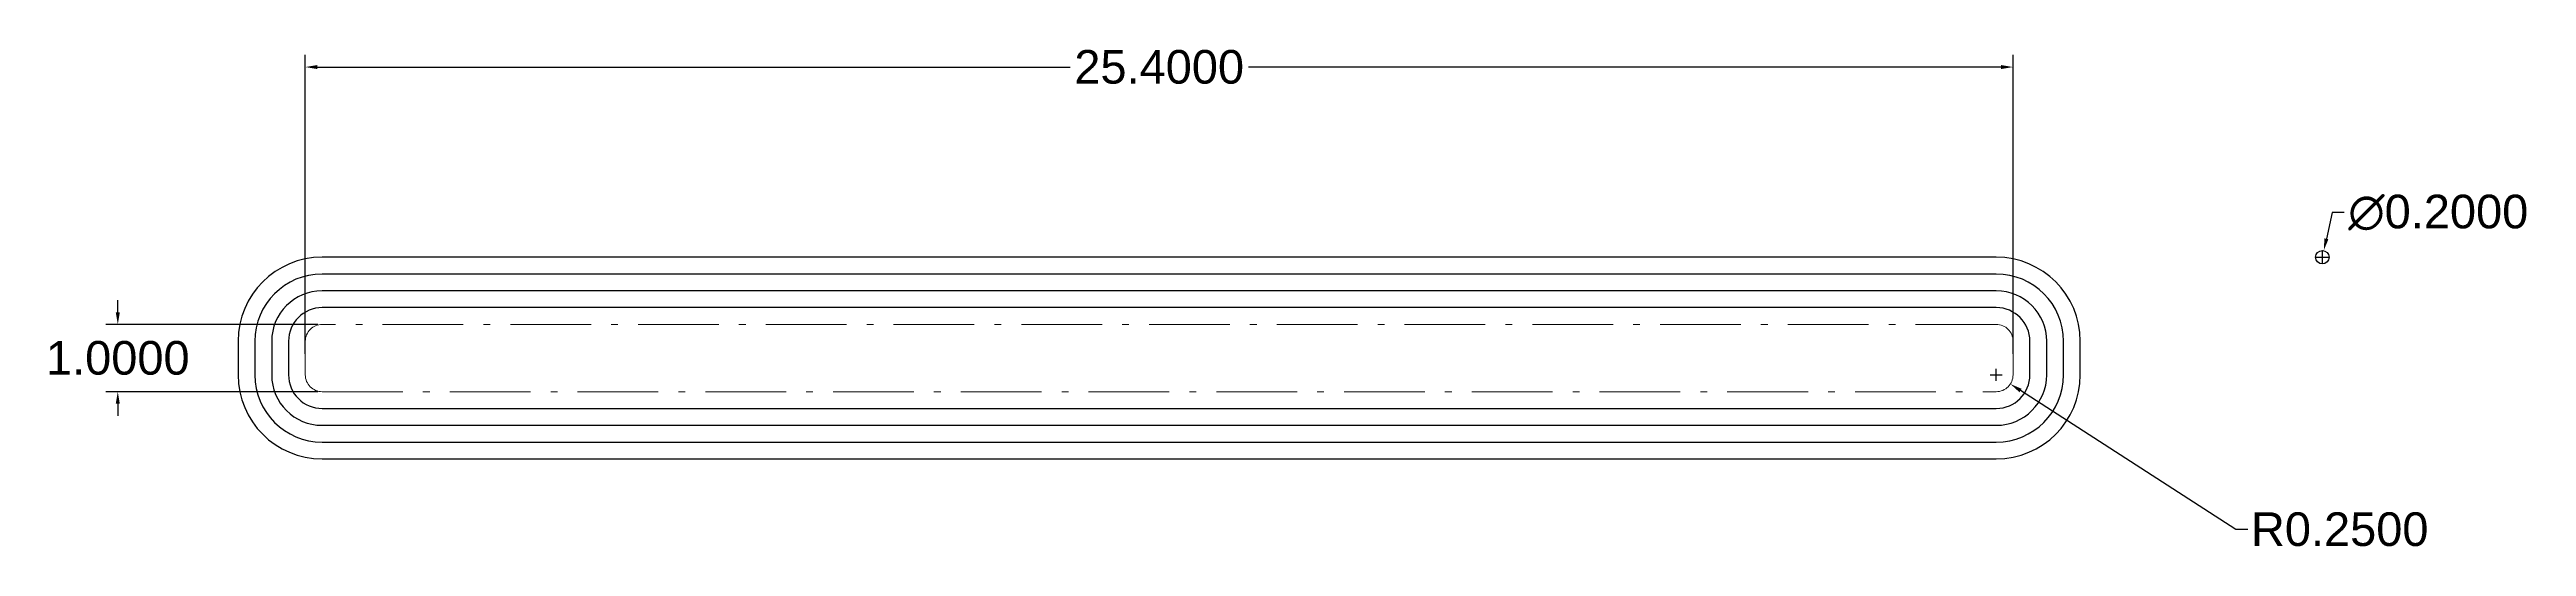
# Model space of a CAD drawing. Header units: centimetres. Extents: x 11.2 to 48, y 7.7 to 15.1.
import ezdxf

# ---------------------------------------------------------------- set-up
doc = ezdxf.new("R2010")
doc.units = ezdxf.units.CM
doc.linetypes.add('ACAD_ISO10W100', pattern=[18, 12, -3, 0, -3])
doc.layers.add('dimesiuni', color=111, linetype='Continuous', lineweight=15)
doc.layers.add('linii de ajutor', color=131, linetype='ACAD_ISO10W100', lineweight=20)
doc.layers.add('schita', color=32, linetype='Continuous')
doc.styles.get("Standard").update_dxf_attribs({"font": 'arial.ttf', "height": 0.3})
doc.dimstyles.get("Standard").update_dxf_attribs({"dimtxt": 0.18, "dimasz": 0.18, "dimexe": 0.18, "dimexo": 0.0625, "dimgap": 0.09, "dimtad": 0, "dimtih": 1, "dimtoh": 1, "dimdec": 4, "dimzin": 0, "dimdsep": 46, "dimtxsty": 'Standard', "dimcen": 0.09, "dimadec": 0, "dimazin": 0, "dimtfac": 1, "dimtdec": 4, "dimtofl": 0, "dimtmove": 0, "dimatfit": 3, "dimfxl": 1, "dimtolj": 1, "dimtzin": 0, "dimarcsym": 0})

# ---------------------------------------------------------------- blocks, each defined once
blk = doc.blocks.new('*D3')
at = {"layer": 'Defpoints', "color": 0, "transparency": 16777216}
for p in [(40.4, 14.828), (15, 10.5), (40.4, 10.5)]:
    blk.add_point(p, dxfattribs=at)
at = {"layer": 'dimesiuni', "color": 0, "lineweight": -2, "transparency": 16777216}
for p, q in [((15, 10.562), (15, 15.008)), ((15.18, 14.828), (26.374, 14.828)), ((40.22, 14.828), (29.026, 14.828)), ((40.4, 10.562), (40.4, 15.008))]:
    blk.add_line(p, q, dxfattribs=at)
at = {"layer": 'dimesiuni', "color": 0, "transparency": 16777216}
for points in [[(15.18, 14.858), (15.18, 14.798), (15, 14.828)], [(40.22, 14.858), (40.22, 14.798), (40.4, 14.828)]]:
    blk.add_solid(points, dxfattribs=at)
at = {"layer": 'dimesiuni', "color": 0, "transparency": 16777216, "insert": (27.7, 14.828), "char_height": 0.3, "attachment_point": 5}
blk.add_mtext('\\A1;{\\H1.66667x;25.4000}', dxfattribs=at)
blk = doc.blocks.new('*D4')
at = {"layer": 'Defpoints', "color": 0, "transparency": 16777216}
for p in [(40.15, 10.25), (40.36, 10.114)]:
    blk.add_point(p, dxfattribs=at)
at = {"layer": 'dimesiuni', "color": 0, "lineweight": -2, "transparency": 16777216}
for p, q in [((40.15, 10.16), (40.15, 10.34)), ((40.06, 10.25), (40.24, 10.25)), ((43.711, 7.952), (40.511, 10.017)), ((43.891, 7.952), (43.711, 7.952))]:
    blk.add_line(p, q, dxfattribs=at)
at = {"layer": 'dimesiuni', "color": 0, "transparency": 16777216}
blk.add_solid([(40.528, 10.042), (40.495, 9.992), (40.36, 10.114)], dxfattribs=at)
at = {"layer": 'dimesiuni', "color": 0, "transparency": 16777216, "insert": (45.258, 7.952), "char_height": 0.3, "attachment_point": 5}
blk.add_mtext('\\A1;{\\H1.66667x;R0.2500}', dxfattribs=at)
blk = doc.blocks.new('*D5')
at = {"layer": 'Defpoints', "color": 0, "transparency": 16777216}
for p in [(15.25, 11), (12.211, 10), (15.25, 10)]:
    blk.add_point(p, dxfattribs=at)
at = {"layer": 'dimesiuni', "color": 0, "lineweight": -2, "transparency": 16777216}
for p, q in [((12.211, 11.18), (12.211, 11.36)), ((15.188, 11), (12.031, 11)), ((15.188, 10), (12.031, 10)), ((12.211, 9.82), (12.211, 9.64))]:
    blk.add_line(p, q, dxfattribs=at)
at = {"layer": 'dimesiuni', "color": 0, "transparency": 16777216}
for points in [[(12.181, 11.18), (12.241, 11.18), (12.211, 11)], [(12.181, 9.82), (12.241, 9.82), (12.211, 10)]]:
    blk.add_solid(points, dxfattribs=at)
at = {"layer": 'dimesiuni', "color": 0, "transparency": 16777216, "insert": (12.211, 10.5), "char_height": 0.3, "attachment_point": 5}
blk.add_mtext('\\A1;{\\H1.66667x;1.0000}', dxfattribs=at)
blk = doc.blocks.new('*D6')
at = {"layer": 'Defpoints', "color": 0, "transparency": 16777216}
for p in [(44.979, 11.902), (45.021, 12.098)]:
    blk.add_point(p, dxfattribs=at)
at = {"layer": 'dimesiuni', "color": 0, "lineweight": -2, "transparency": 16777216}
for p, q in [((45.145, 12.663), (45.06, 12.274)), ((45.325, 12.663), (45.145, 12.663)), ((44.91, 12), (45.09, 12)), ((45, 11.91), (45, 12.09))]:
    blk.add_line(p, q, dxfattribs=at)
at = {"layer": 'dimesiuni', "color": 0, "transparency": 16777216}
blk.add_solid([(45.031, 12.28), (45.089, 12.267), (45.021, 12.098)], dxfattribs=at)
at = {"layer": 'dimesiuni', "color": 0, "transparency": 16777216, "insert": (46.724, 12.663), "char_height": 0.3, "attachment_point": 5}
blk.add_mtext('\\A1;{\\H1.66667x;∅0.2000}', dxfattribs=at)

msp = doc.modelspace()

# ---------------------------------------------------------------- linework, layer by layer
at = {"layer": 'linii de ajutor', "ltscale": 0.1}
msp.add_lwpolyline([(15.25, 10), (40.15, 10, 0.41421356), (40.4, 10.25), (40.4, 10.75, 0.41421356), (40.15, 11), (15.25, 11, 0.41421356), (15, 10.75), (15, 10.25, 0.41421356)], format="xyb", close=True, dxfattribs=at)
at = {"layer": 'schita', "ltscale": 0.1}
for points in [[(15.25, 9), (40.15, 9, 0.41421356), (41.4, 10.25), (41.4, 10.75, 0.41421356), (40.15, 12), (15.25, 12, 0.41421356), (14, 10.75), (14, 10.25, 0.41421356)], [(15.25, 9.25), (40.15, 9.25, 0.41421356), (41.15, 10.25), (41.15, 10.75, 0.41421356), (40.15, 11.75), (15.25, 11.75, 0.41421356), (14.25, 10.75), (14.25, 10.25, 0.41421356)], [(15.25, 9.5), (40.15, 9.5, 0.41421356), (40.9, 10.25), (40.9, 10.75, 0.41421356), (40.15, 11.5), (15.25, 11.5, 0.41421356), (14.5, 10.75), (14.5, 10.25, 0.41421356)], [(15.25, 9.75), (40.15, 9.75, 0.41421356), (40.65, 10.25), (40.65, 10.75, 0.41421356), (40.15, 11.25), (15.25, 11.25, 0.41421356), (14.75, 10.75), (14.75, 10.25, 0.41421356)]]:
    msp.add_lwpolyline(points, format="xyb", close=True, dxfattribs=at)
at = {"layer": 'schita'}
msp.add_circle((45, 12), 0.1, dxfattribs=at)

# ---------------------------------------------------------------- dimensions: what is measured, and where the dimension line sits
at = {"layer": 'dimesiuni'}
dim = msp.add_linear_dim(base=(40.4, 14.82752), p1=(15, 10.5), p2=(40.4, 10.5), text='{\\H1.66667x;<>}', dimstyle='Standard', dxfattribs=at)
dim.commit()
dim.dimension.update_dxf_attribs({"geometry": '*D3', "text_midpoint": (27.7, 14.82752)})
dim = msp.add_diameter_dim_2p(p1=(44.97861, 11.90231), p2=(45.02139, 12.09769), text='{\\H1.66667x;<>}', dimstyle='Standard', dxfattribs=at)
dim.commit()
dim.dimension.update_dxf_attribs({"geometry": '*D6', "text_midpoint": (46.72417, 12.66299), "dimtype": 163})
dim = msp.add_linear_dim(base=(12.21075, 10), p1=(15.25, 11), p2=(15.25, 10), angle=90, text='{\\H1.66667x;<>}', dimstyle='Standard', dxfattribs=at)
dim.commit()
dim.dimension.update_dxf_attribs({"geometry": '*D5', "text_midpoint": (12.21075, 10.5)})
dim = msp.add_radius_dim(center=(40.15, 10.25), mpoint=(40.36006, 10.11444), text='{\\H1.66667x;<>}', dimstyle='Standard', dxfattribs=at)
dim.commit()
dim.dimension.update_dxf_attribs({"geometry": '*D4', "text_midpoint": (45.25767, 7.95163), "dimtype": 164})

doc.saveas('drawing.dxf')
